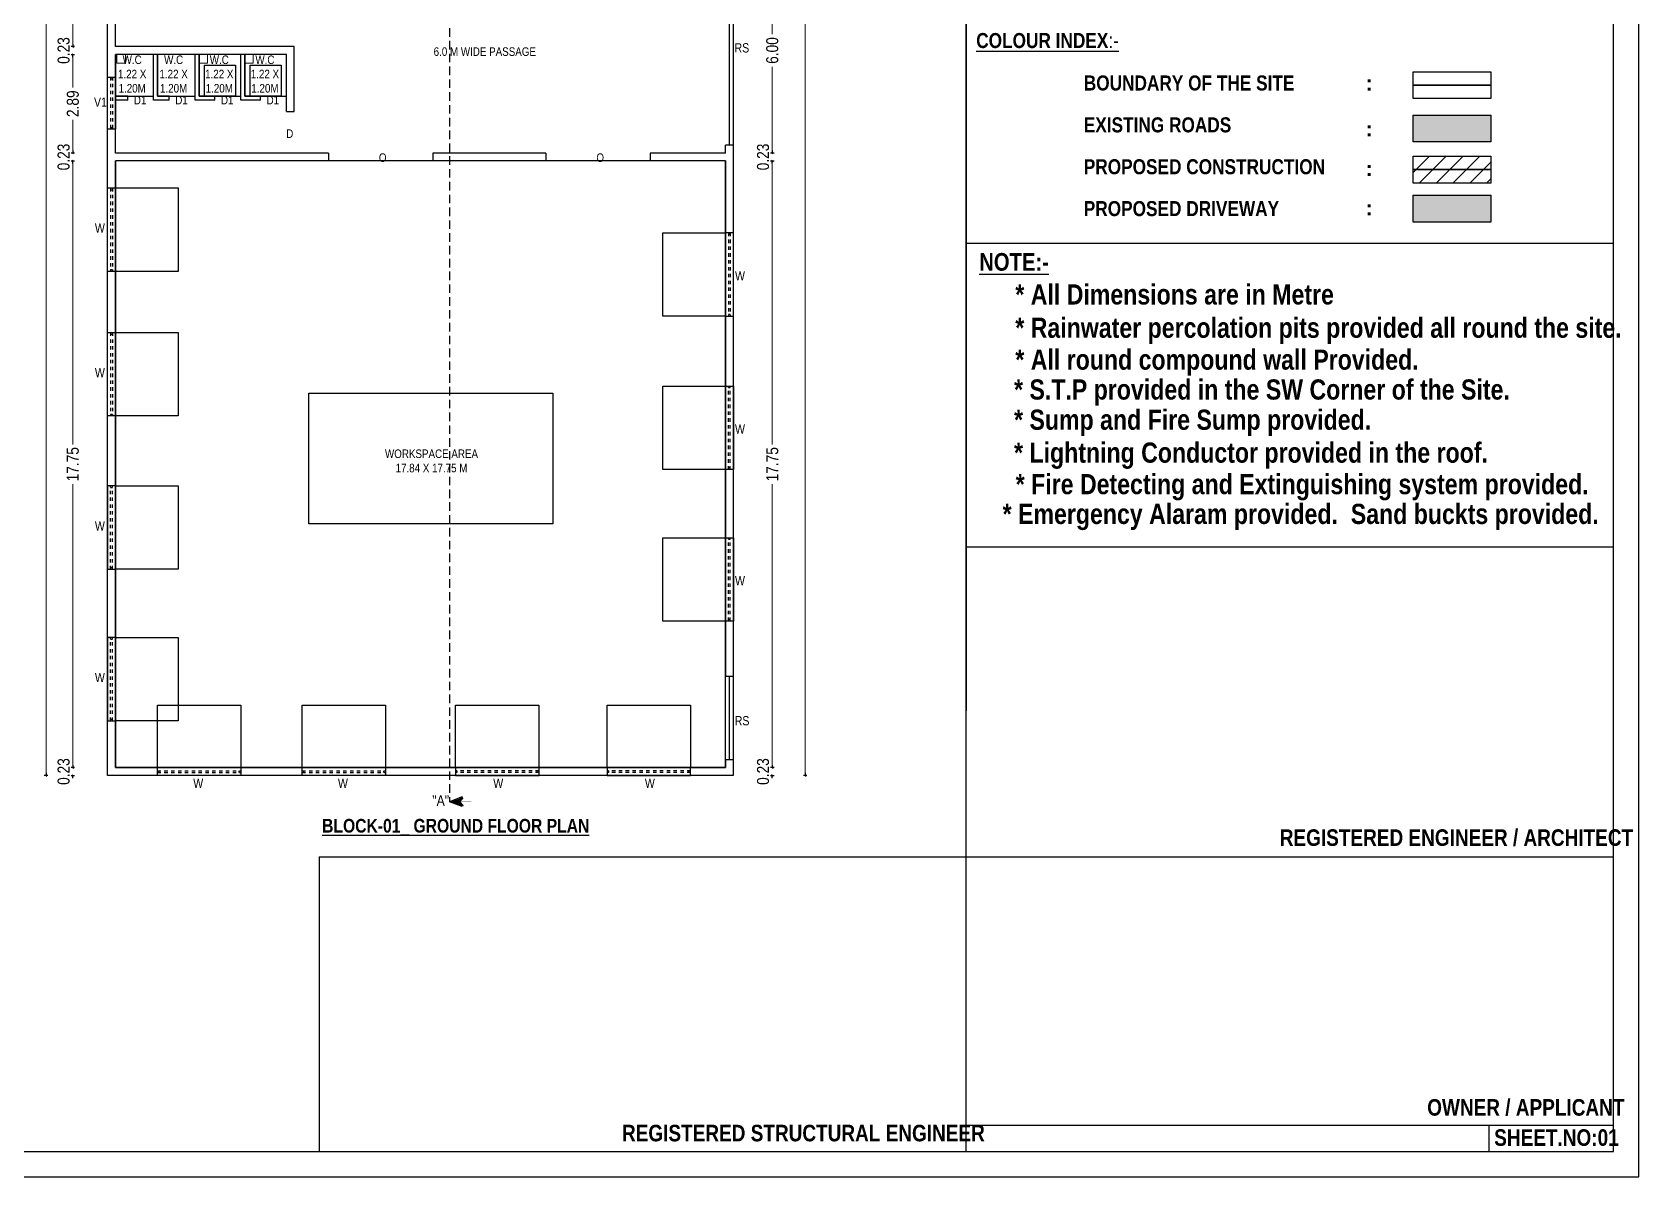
# Model space of a CAD drawing. Header units: metres. Extents: x 119974 to 120330, y -25692 to -25590.
# Drawn here: x 120096.6 to 120143.59, y -25687.55 to -25654.05 of the extents above; entities that cross this region are included whole.
import ezdxf
from ezdxf.enums import TextEntityAlignment as Align

# ---------------------------------------------------------------- set-up
doc = ezdxf.new("R2010")
doc.units = ezdxf.units.M
doc.header["$MEASUREMENT"] = 0
doc.header["$PDMODE"] = 35
doc.linetypes.add('DASHED2', pattern=[0.375, 0.25, -0.125])
for name, color, linetype in [('BLK_1_FLR_0_ACROOM_1_LIGHT_VENTILATION_1', 3, 'Continuous'), ('BLK_1_FLR_0_BLT_UP_AREA', 1, 'Continuous'), ('BLK_1_FLR_0_URINAL', 235, 'Continuous'), ('BLK_1_FLR_0_WATER_CLOSET', 213, 'Continuous'), ('Grid Line', 8, 'Continuous'), ('sheet', 7, 'Continuous'), ('Text', 7, 'Continuous'), ('TOILET_VENTILATION', 6, 'Continuous'), ('WORKSHOP_AREA', 121, 'Continuous')]:
    doc.layers.add(name, color=color, linetype=linetype)
doc.layers.add('BLK_1_FLR_0_WASH', color=243, linetype='Continuous', lineweight=0)
doc.styles.add('Arial', font='swissc.ttf')
doc.styles.get("Standard").update_dxf_attribs({"font": 'swisscb.ttf'})
doc.styles.add('tit', font='swissci.ttf')
doc.linetypes.add('ZIGZAG', pattern='A,0.0001,-0.2,[131,ltypeshp.shx,S=0.2,R=0,X=-0.2,Y=0],-0.4,[131,ltypeshp.shx,S=0.2,R=180,X=0.2,Y=0],-0.2', length=0.8001)
doc.dimstyles.new('FLOOR DIM BUILDING DIM', dxfattribs={"dimtxt": 0.25, "dimasz": 0.025, "dimexe": 0.075, "dimexo": 0.3, "dimgap": 0.09, "dimtad": 0, "dimzin": 3, "dimdsep": 46, "dimtxsty": 'Arial', "dimblk": 'JM1', "dimcen": -0.09, "dimse1": 1, "dimse2": 1, "dimclrd": 5, "dimclre": 250, "dimclrt": 3, "dimazin": 0, "dimtfac": 0.65, "dimtix": 1, "dimtofl": 0, "dimtmove": 0, "dimatfit": 2, "dimfxl": 0, "dimfrac": 1, "dimtolj": 1, "dimlwd": 18, "dimlwe": -1, "dimarcsym": 0})

# ---------------------------------------------------------------- blocks, each defined once
blk = doc.blocks.new('DFBFDB')
at = {"color": 34, "linetype": 'DASHED2', "ltscale": 0.3}
for p, q in [((114346.401, -26398.333), (114343.961, -26398.333)), ((114346.401, -26398.385), (114343.961, -26398.385))]:
    blk.add_line(p, q, dxfattribs=at)
at = {"color": 1, "ltscale": 0.3}
for p, q in [((114344.011, -26398.333), (114344.011, -26398.385)), ((114346.351, -26398.333), (114346.351, -26398.385))]:
    blk.add_line(p, q, dxfattribs=at)
blk.add_lwpolyline([(114346.401, -26398.244), (114346.401, -26398.474), (114343.961, -26398.474), (114343.961, -26398.244)], close=True, dxfattribs=at)
blk = doc.blocks.new('DFGHGDR')
at = {"color": 34, "linetype": 'DASHED2', "ltscale": 0.3}
for p, q in [((114585.77, -26648.565), (114584.246, -26648.565)), ((114585.77, -26648.617), (114584.246, -26648.617))]:
    blk.add_line(p, q, dxfattribs=at)
at = {"color": 1, "ltscale": 0.3}
for p, q in [((114584.296, -26648.565), (114584.296, -26648.617)), ((114585.72, -26648.565), (114585.72, -26648.617))]:
    blk.add_line(p, q, dxfattribs=at)
blk.add_lwpolyline([(114585.77, -26648.475), (114585.77, -26648.705), (114584.246, -26648.705), (114584.246, -26648.475)], close=True, dxfattribs=at)
blk = doc.blocks.new('JM1')
at = {"color": 2}
for p, q in [((-3, 0), (0, 0)), ((-0.9, -0.9), (0.9, 0.9)), ((0, 2), (0, -2))]:
    blk.add_line(p, q, dxfattribs=at)
blk = doc.blocks.new('*D118')
at = {"layer": 'Defpoints', "color": 0, "ltscale": 1.5}
for p in [(120097.79, -25675.57), (120098.806, -25675.8), (120099.036, -25675.57)]:
    blk.add_point(p, dxfattribs=at)
at = {"layer": 'Text', "color": 5, "lineweight": 18, "ltscale": 1.5}
for p, q in [((120097.79, -25675.545), (120097.79, -25675.52)), ((120097.79, -25675.825), (120097.79, -25675.85))]:
    blk.add_line(p, q, dxfattribs=at)
at = {"layer": 'Text', "color": 5, "lineweight": 18, "ltscale": 1.5, "xscale": 0.025, "yscale": 0.025, "zscale": 0.025}
for p, rotation in [((120097.79, -25675.57), 270), ((120097.79, -25675.8), 90)]:
    blk.add_blockref('JM1', p, dxfattribs=dict(at, rotation=rotation))
at = {"layer": 'Text', "color": 3, "ltscale": 1.5, "insert": (120097.521, -25675.685), "char_height": 0.35, "attachment_point": 5, "rotation": 90, "style": 'Arial'}
blk.add_mtext('\\A1;0.23', dxfattribs=at)
blk = doc.blocks.new('*D119')
at = {"layer": 'Defpoints', "color": 0, "ltscale": 1.5}
for p in [(120097.79, -25657.817), (120099.036, -25657.817), (120099.036, -25675.57)]:
    blk.add_point(p, dxfattribs=at)
at = {"layer": 'Text', "color": 5, "lineweight": 18, "ltscale": 1.5}
for p, q in [((120097.79, -25657.842), (120097.79, -25666.112)), ((120097.79, -25675.545), (120097.79, -25667.275))]:
    blk.add_line(p, q, dxfattribs=at)
at = {"layer": 'Text', "color": 5, "lineweight": 18, "ltscale": 1.5, "xscale": 0.025, "yscale": 0.025, "zscale": 0.025}
for p, rotation in [((120097.79, -25657.817), 90), ((120097.79, -25675.57), 270)]:
    blk.add_blockref('JM1', p, dxfattribs=dict(at, rotation=rotation))
at = {"layer": 'Text', "color": 3, "ltscale": 1.5, "insert": (120097.79, -25666.693), "char_height": 0.35, "attachment_point": 5, "rotation": 90, "style": 'Arial'}
blk.add_mtext('\\A1;17.75', dxfattribs=at)
blk = doc.blocks.new('*D120')
at = {"layer": 'Defpoints', "color": 0, "ltscale": 1.5}
for p in [(120097.79, -25657.587), (120099.036, -25657.587), (120099.036, -25657.817)]:
    blk.add_point(p, dxfattribs=at)
at = {"layer": 'Text', "color": 5, "lineweight": 18, "ltscale": 1.5}
for p, q in [((120097.79, -25657.562), (120097.79, -25657.537)), ((120097.79, -25657.842), (120097.79, -25657.867))]:
    blk.add_line(p, q, dxfattribs=at)
at = {"layer": 'Text', "color": 5, "lineweight": 18, "ltscale": 1.5, "xscale": 0.025, "yscale": 0.025, "zscale": 0.025}
for p, rotation in [((120097.79, -25657.587), 270), ((120097.79, -25657.817), 90)]:
    blk.add_blockref('JM1', p, dxfattribs=dict(at, rotation=rotation))
at = {"layer": 'Text', "color": 3, "ltscale": 1.5, "insert": (120097.521, -25657.702), "char_height": 0.35, "attachment_point": 5, "rotation": 90, "style": 'Arial'}
blk.add_mtext('\\A1;0.23', dxfattribs=at)
blk = doc.blocks.new('*D121')
at = {"layer": 'Defpoints', "color": 0, "ltscale": 1.5}
for p in [(120097.79, -25654.702), (120099.036, -25654.702), (120099.036, -25657.587)]:
    blk.add_point(p, dxfattribs=at)
at = {"layer": 'Text', "color": 5, "lineweight": 18, "ltscale": 1.5}
for p, q in [((120097.79, -25654.727), (120097.79, -25655.67)), ((120097.79, -25657.562), (120097.79, -25656.618))]:
    blk.add_line(p, q, dxfattribs=at)
at = {"layer": 'Text', "color": 5, "lineweight": 18, "ltscale": 1.5, "xscale": 0.025, "yscale": 0.025, "zscale": 0.025}
for p, rotation in [((120097.79, -25654.702), 90), ((120097.79, -25657.587), 270)]:
    blk.add_blockref('JM1', p, dxfattribs=dict(at, rotation=rotation))
at = {"layer": 'Text', "color": 3, "ltscale": 1.5, "insert": (120097.79, -25656.144), "char_height": 0.35, "attachment_point": 5, "rotation": 90, "style": 'Arial'}
blk.add_mtext('\\A1;2.89', dxfattribs=at)
blk = doc.blocks.new('*D122')
at = {"layer": 'Defpoints', "color": 0, "ltscale": 1.5}
for p in [(120097.79, -25654.472), (120099.036, -25654.472), (120099.036, -25654.702)]:
    blk.add_point(p, dxfattribs=at)
at = {"layer": 'Text', "color": 5, "lineweight": 18, "ltscale": 1.5}
for p, q in [((120097.79, -25654.447), (120097.79, -25654.422)), ((120097.79, -25654.727), (120097.79, -25654.752))]:
    blk.add_line(p, q, dxfattribs=at)
at = {"layer": 'Text', "color": 5, "lineweight": 18, "ltscale": 1.5, "xscale": 0.025, "yscale": 0.025, "zscale": 0.025}
for p, rotation in [((120097.79, -25654.472), 270), ((120097.79, -25654.702), 90)]:
    blk.add_blockref('JM1', p, dxfattribs=dict(at, rotation=rotation))
at = {"layer": 'Text', "color": 3, "ltscale": 1.5, "insert": (120097.521, -25654.587), "char_height": 0.35, "attachment_point": 5, "rotation": 90, "style": 'Arial'}
blk.add_mtext('\\A1;0.23', dxfattribs=at)
blk = doc.blocks.new('*D123')
at = {"layer": 'Defpoints', "color": 0, "ltscale": 1.5}
for p in [(120097.79, -25651.587), (120099.036, -25651.587), (120099.036, -25654.472)]:
    blk.add_point(p, dxfattribs=at)
at = {"layer": 'Text', "color": 5, "lineweight": 18, "ltscale": 1.5}
for p, q in [((120097.79, -25651.612), (120097.79, -25652.555)), ((120097.79, -25654.447), (120097.79, -25653.503))]:
    blk.add_line(p, q, dxfattribs=at)
at = {"layer": 'Text', "color": 5, "lineweight": 18, "ltscale": 1.5, "xscale": 0.025, "yscale": 0.025, "zscale": 0.025}
for p, rotation in [((120097.79, -25651.587), 90), ((120097.79, -25654.472), 270)]:
    blk.add_blockref('JM1', p, dxfattribs=dict(at, rotation=rotation))
at = {"layer": 'Text', "color": 3, "ltscale": 1.5, "insert": (120097.79, -25653.029), "char_height": 0.35, "attachment_point": 5, "rotation": 90, "style": 'Arial'}
blk.add_mtext('\\A1;2.89', dxfattribs=at)
blk = doc.blocks.new('*D127')
at = {"layer": 'Defpoints', "color": 0, "ltscale": 1.5}
for p in [(120098.806, -25630.08), (120097.005, -25675.8), (120098.806, -25675.8)]:
    blk.add_point(p, dxfattribs=at)
at = {"layer": 'Text', "color": 5, "lineweight": 18, "ltscale": 1.5}
for p, q in [((120097.005, -25630.105), (120097.005, -25652.347)), ((120097.005, -25675.775), (120097.005, -25653.534))]:
    blk.add_line(p, q, dxfattribs=at)
at = {"layer": 'Text', "color": 5, "lineweight": 18, "ltscale": 1.5, "xscale": 0.025, "yscale": 0.025, "zscale": 0.025}
for p, rotation in [((120097.005, -25630.08), 90), ((120097.005, -25675.8), 270)]:
    blk.add_blockref('JM1', p, dxfattribs=dict(at, rotation=rotation))
at = {"layer": 'Text', "color": 3, "ltscale": 1.5, "insert": (120097.005, -25652.94), "char_height": 0.35, "attachment_point": 5, "rotation": 90, "style": 'Arial'}
blk.add_mtext('\\A1;45.72', dxfattribs=at)
blk = doc.blocks.new('*D132')
at = {"layer": 'Defpoints', "color": 0, "ltscale": 1.5}
for p in [(120116.876, -25675.57), (120117.106, -25675.8), (120118.246, -25675.57)]:
    blk.add_point(p, dxfattribs=at)
at = {"layer": 'Text', "color": 5, "lineweight": 18, "ltscale": 1.5}
for p, q in [((120118.246, -25675.545), (120118.246, -25675.52)), ((120118.246, -25675.825), (120118.246, -25675.85))]:
    blk.add_line(p, q, dxfattribs=at)
at = {"layer": 'Text', "color": 5, "lineweight": 18, "ltscale": 1.5, "xscale": 0.025, "yscale": 0.025, "zscale": 0.025}
for p, rotation in [((120118.246, -25675.57), 270), ((120118.246, -25675.8), 90)]:
    blk.add_blockref('JM1', p, dxfattribs=dict(at, rotation=rotation))
at = {"layer": 'Text', "color": 3, "ltscale": 1.5, "insert": (120117.976, -25675.685), "char_height": 0.35, "attachment_point": 5, "rotation": 90, "style": 'Arial'}
blk.add_mtext('\\A1;0.23', dxfattribs=at)
blk = doc.blocks.new('*D133')
at = {"layer": 'Defpoints', "color": 0, "ltscale": 1.5}
for p in [(120116.876, -25657.817), (120118.246, -25657.817), (120116.876, -25675.57)]:
    blk.add_point(p, dxfattribs=at)
at = {"layer": 'Text', "color": 5, "lineweight": 18, "ltscale": 1.5}
for p, q in [((120118.246, -25657.842), (120118.246, -25666.112)), ((120118.246, -25675.545), (120118.246, -25667.275))]:
    blk.add_line(p, q, dxfattribs=at)
at = {"layer": 'Text', "color": 5, "lineweight": 18, "ltscale": 1.5, "xscale": 0.025, "yscale": 0.025, "zscale": 0.025}
for p, rotation in [((120118.246, -25657.817), 90), ((120118.246, -25675.57), 270)]:
    blk.add_blockref('JM1', p, dxfattribs=dict(at, rotation=rotation))
at = {"layer": 'Text', "color": 3, "ltscale": 1.5, "insert": (120118.246, -25666.693), "char_height": 0.35, "attachment_point": 5, "rotation": 90, "style": 'Arial'}
blk.add_mtext('\\A1;17.75', dxfattribs=at)
blk = doc.blocks.new('*D134')
at = {"layer": 'Defpoints', "color": 0, "ltscale": 1.5}
for p in [(120116.876, -25657.587), (120118.246, -25657.587), (120116.876, -25657.817)]:
    blk.add_point(p, dxfattribs=at)
at = {"layer": 'Text', "color": 5, "lineweight": 18, "ltscale": 1.5}
for p, q in [((120118.246, -25657.562), (120118.246, -25657.537)), ((120118.246, -25657.842), (120118.246, -25657.867))]:
    blk.add_line(p, q, dxfattribs=at)
at = {"layer": 'Text', "color": 5, "lineweight": 18, "ltscale": 1.5, "xscale": 0.025, "yscale": 0.025, "zscale": 0.025}
for p, rotation in [((120118.246, -25657.587), 270), ((120118.246, -25657.817), 90)]:
    blk.add_blockref('JM1', p, dxfattribs=dict(at, rotation=rotation))
at = {"layer": 'Text', "color": 3, "ltscale": 1.5, "insert": (120117.976, -25657.702), "char_height": 0.35, "attachment_point": 5, "rotation": 90, "style": 'Arial'}
blk.add_mtext('\\A1;0.23', dxfattribs=at)
blk = doc.blocks.new('*D135')
at = {"layer": 'Defpoints', "color": 0, "ltscale": 1.5}
for p in [(120116.876, -25651.587), (120118.246, -25651.587), (120116.876, -25657.587)]:
    blk.add_point(p, dxfattribs=at)
at = {"layer": 'Text', "color": 5, "lineweight": 18, "ltscale": 1.5}
for p, q in [((120118.246, -25651.612), (120118.246, -25654.112)), ((120118.246, -25657.562), (120118.246, -25655.061))]:
    blk.add_line(p, q, dxfattribs=at)
at = {"layer": 'Text', "color": 5, "lineweight": 18, "ltscale": 1.5, "xscale": 0.025, "yscale": 0.025, "zscale": 0.025}
for p, rotation in [((120118.246, -25651.587), 90), ((120118.246, -25657.587), 270)]:
    blk.add_blockref('JM1', p, dxfattribs=dict(at, rotation=rotation))
at = {"layer": 'Text', "color": 3, "ltscale": 1.5, "insert": (120118.246, -25654.587), "char_height": 0.35, "attachment_point": 5, "rotation": 90, "style": 'Arial'}
blk.add_mtext('\\A1;6.00', dxfattribs=at)
blk = doc.blocks.new('*D55')
at = {"layer": 'Defpoints', "color": 0, "ltscale": 1.5}
for p in [(120117.106, -25630.08), (120117.106, -25675.8), (120119.21, -25675.8)]:
    blk.add_point(p, dxfattribs=at)
at = {"layer": 'Text', "color": 5, "lineweight": 18, "ltscale": 1.5}
for p, q in [((120119.21, -25630.105), (120119.21, -25652.347)), ((120119.21, -25675.775), (120119.21, -25653.534))]:
    blk.add_line(p, q, dxfattribs=at)
at = {"layer": 'Text', "color": 5, "lineweight": 18, "ltscale": 1.5, "xscale": 0.025, "yscale": 0.025, "zscale": 0.025}
for p, rotation in [((120119.21, -25630.08), 90), ((120119.21, -25675.8), 270)]:
    blk.add_blockref('JM1', p, dxfattribs=dict(at, rotation=rotation))
at = {"layer": 'Text', "color": 3, "ltscale": 1.5, "insert": (120119.21, -25652.94), "char_height": 0.35, "attachment_point": 5, "rotation": 90, "style": 'Arial'}
blk.add_mtext('\\A1;45.72', dxfattribs=at)
blk = doc.blocks.new('SECTION CUT POINTER')
h = blk.add_hatch(color=256)
h.dxf.hatch_style = 1
h.paths.add_polyline_path([(0, 0.55), (-0.26, -0.24), (0, 0), (0.26, -0.24)])
at = {"linetype": 'Continuous', "ltscale": 250}
for p, q in [((-0.33, -0.17), (0, 0.7)), ((0, 0.55), (-0.26, -0.24)), ((0, 0), (-0.26, -0.24)), ((0.33, -0.17), (0, 0.7)), ((0, 0.55), (0.26, -0.24)), ((0, 0), (0.26, -0.24)), ((-0.19, -0.04), (-0.33, -0.17)), ((-0.15, -0.13), (-0.13, -0.12)), ((0.19, -0.04), (0.33, -0.17))]:
    blk.add_line(p, q, dxfattribs=at)
blk.add_line((0, 0.55), (0, 0.7))
at = {"const_width": 0.03}
blk.add_lwpolyline([(0, 0), (0, -0.8)], dxfattribs=at)

msp = doc.modelspace()

# ---------------------------------------------------------------- hatches: boundary and pattern name
at = {"ltscale": 0.3}
h = msp.add_hatch(color=2, dxfattribs=at)
h.dxf.hatch_style = 1
h.paths.add_polyline_path([(120139.2568, -25657.2636), (120139.2568, -25656.4773), (120136.9841, -25656.4773), (120136.9841, -25657.2636)])
at = {"lineweight": 5}
h = msp.add_hatch(dxfattribs=at)
h.set_pattern_fill('ANSI31', color=252, scale=2.779836)
h.set_pattern_definition([(45, (119835.2294, -25637.54563), (-0.24570507, 0.24570507), [])])
h.paths.add_polyline_path([(120136.9841, -25657.677), (120136.9841, -25658.4634), (120139.2568, -25658.4634), (120139.2568, -25657.677)])
at = {"ltscale": 0.3}
h = msp.add_hatch(color=36, dxfattribs=at)
h.dxf.hatch_style = 1
h.paths.add_polyline_path([(120136.9841, -25659.61), (120139.2568, -25659.61), (120139.2568, -25658.8236), (120136.9841, -25658.8236)])

# ---------------------------------------------------------------- linework, layer by layer
for p, q in [((120123.9162, -25660.2195), (120142.843, -25660.2195)), ((120123.9162, -25669.1102), (120142.843, -25669.1102)), ((120123.9162, -25678.1763), (120142.843, -25678.1765)), ((120139.1995, -25686.0334), (120139.1995, -25686.7996)), ((120104.9893, -25686.7996), (120123.9162, -25686.7996))]:
    msp.add_line(p, q)
for points in [[(120136.9841, -25655.2063), (120139.2568, -25655.2063), (120139.2568, -25655.9927), (120136.9841, -25655.9927)], [(120136.9841, -25656.4773), (120139.2568, -25656.4773), (120139.2568, -25657.2636), (120136.9841, -25657.2636)], [(120136.9841, -25657.677), (120139.2568, -25657.677), (120139.2568, -25658.4634), (120136.9841, -25658.4634)], [(120136.9841, -25658.8236), (120139.2568, -25658.8236), (120139.2568, -25659.61), (120136.9841, -25659.61)]]:
    msp.add_lwpolyline(points, close=True)
at = {"color": 96, "const_width": 0.05}
msp.add_lwpolyline([(120136.9841, -25655.5995), (120139.2568, -25655.5995)], dxfattribs=at)
at = {"color": 1, "const_width": 0.05}
msp.add_lwpolyline([(120136.9841, -25658.0702), (120139.2568, -25658.0702)], dxfattribs=at)
msp.add_lwpolyline([(120104.9894, -25678.1763), (120123.9163, -25678.1763)])
at = {"layer": 'BLK_1_FLR_0_ACROOM_1_LIGHT_VENTILATION_1', "ltscale": 0.3}
for points in [[(120099.036, -25661.0493), (120099.036, -25658.6093), (120100.866, -25658.6093), (120100.866, -25661.0493)], [(120115.046, -25662.3618), (120115.046, -25659.9218), (120116.876, -25659.9218), (120116.876, -25662.3618)], [(120099.036, -25665.2805), (120099.036, -25662.8405), (120100.866, -25662.8405), (120100.866, -25665.2805)], [(120104.6882, -25664.6105), (120111.824, -25664.6105), (120111.824, -25668.44), (120104.6882, -25668.44)], [(120115.046, -25666.8472), (120115.046, -25664.4072), (120116.876, -25664.4072), (120116.876, -25666.8472)], [(120099.036, -25669.7659), (120099.036, -25667.3259), (120100.866, -25667.3259), (120100.866, -25669.7659)], [(120115.046, -25671.2816), (120115.046, -25668.8416), (120116.876, -25668.8416), (120116.876, -25671.2816)], [(120099.036, -25674.2003), (120099.036, -25671.7603), (120100.866, -25671.7603), (120100.866, -25674.2003)], [(120100.266, -25673.7403), (120102.706, -25673.7403), (120102.706, -25675.5703), (120100.266, -25675.5703)], [(120104.4972, -25673.7403), (120106.9372, -25673.7403), (120106.9372, -25675.5703), (120104.4972, -25675.5703)], [(120108.9826, -25673.7403), (120111.4226, -25673.7403), (120111.4226, -25675.5703), (120108.9826, -25675.5703)], [(120113.417, -25673.7403), (120115.857, -25673.7403), (120115.857, -25675.5703), (120113.417, -25675.5703)]]:
    msp.add_lwpolyline(points, close=True, dxfattribs=at)
at = {"layer": 'BLK_1_FLR_0_BLT_UP_AREA', "color": 47, "ltscale": 0.3}
msp.add_lwpolyline([(120098.806, -25630.0803), (120117.106, -25630.0803), (120117.106, -25675.8003), (120098.806, -25675.8003)], close=True, dxfattribs=at)
at = {"layer": 'BLK_1_FLR_0_URINAL'}
for points in [[(120099.036, -25655.9217), (120100.1536, -25655.9217), (120100.1536, -25654.7017), (120099.036, -25654.7017)], [(120100.2686, -25655.9217), (120101.366, -25655.9217), (120101.366, -25654.7017), (120100.2686, -25654.7017)]]:
    msp.add_lwpolyline(points, close=True, dxfattribs=at)
at = {"layer": 'BLK_1_FLR_0_WASH', "color": 60, "ltscale": 0.3}
for points in [[(120099.3297, -25654.9561), (120099.0788, -25654.9561), (120099.0788, -25654.7017), (120099.3297, -25654.7017)], [(120101.7319, -25654.9561), (120101.481, -25654.9561), (120101.481, -25654.7017), (120101.7319, -25654.7017)], [(120103.0669, -25654.9561), (120102.816, -25654.9561), (120102.816, -25654.7017), (120103.0669, -25654.7017)]]:
    msp.add_lwpolyline(points, close=True, dxfattribs=at)
at = {"layer": 'BLK_1_FLR_0_WATER_CLOSET', "color": 2, "ltscale": 0.3}
for points in [[(120101.481, -25655.9217), (120102.701, -25655.9217), (120102.701, -25654.7017), (120101.481, -25654.7017)], [(120102.816, -25655.9217), (120104.036, -25655.9217), (120104.036, -25654.7017), (120102.816, -25654.7017)]]:
    msp.add_lwpolyline(points, close=True, dxfattribs=at)
at = {"layer": 'Grid Line', "linetype": 'DASHED2'}
msp.add_line((120108.807, -25628.0566), (120108.807, -25676.5692), dxfattribs=at)
at = {"layer": 'sheet'}
for p, q in [((120123.9162, -25686.7996), (120123.9162, -25601.8498)), ((120123.9162, -25601.8498), (120123.9162, -25673.9124)), ((120123.9162, -25686.0334), (120142.843, -25686.0334))]:
    msp.add_line(p, q, dxfattribs=at)
at = {"layer": 'sheet', "color": 8}
msp.add_lwpolyline([(120019.2172, -25601.1039), (120019.2172, -25687.5455), (120143.589, -25687.5455), (120143.589, -25601.1039)], close=True, dxfattribs=at)
at = {"layer": 'sheet'}
msp.add_lwpolyline([(120019.9631, -25601.8498), (120019.9631, -25686.7996), (120142.843, -25686.7996), (120142.843, -25601.8498)], close=True, dxfattribs=at)
at = {"layer": 'Text', "ltscale": 1.5}
for p, q in [((120098.806, -25675.8003), (120098.806, -25630.0803)), ((120099.036, -25654.4717), (120099.036, -25651.5867)), ((120104.266, -25654.4717), (120099.036, -25654.4717)), ((120099.036, -25657.5867), (120099.036, -25654.7017)), ((120104.036, -25654.7017), (120099.036, -25654.7017)), ((120100.1536, -25656.0367), (120100.1536, -25654.7017)), ((120100.2686, -25655.9217), (120100.2686, -25654.7017)), ((120101.366, -25656.0367), (120101.366, -25654.7017)), ((120101.481, -25655.9217), (120101.481, -25654.7017)), ((120102.701, -25656.0367), (120102.701, -25654.7017)), ((120102.816, -25655.9217), (120102.816, -25654.7017)), ((120104.036, -25656.3667), (120104.036, -25654.7017)), ((120104.266, -25656.3667), (120104.266, -25654.4717)), ((120099.3936, -25655.9217), (120099.036, -25655.9217)), ((120099.3936, -25656.0367), (120099.036, -25656.0367)), ((120099.3936, -25656.0367), (120099.3936, -25655.9217)), ((120100.606, -25656.0367), (120100.1536, -25656.0367)), ((120100.606, -25655.9217), (120100.2686, -25655.9217)), ((120100.606, -25656.0367), (120100.606, -25655.9217)), ((120101.941, -25656.0367), (120101.366, -25656.0367)), ((120101.941, -25655.9217), (120101.481, -25655.9217)), ((120101.941, -25656.0367), (120101.941, -25655.9217)), ((120103.276, -25656.0367), (120102.701, -25656.0367)), ((120103.276, -25655.9217), (120102.816, -25655.9217)), ((120103.276, -25656.0367), (120103.276, -25655.9217)), ((120104.036, -25656.3667), (120104.266, -25656.3667)), ((120105.266, -25657.5867), (120099.036, -25657.5867)), ((120105.266, -25657.5867), (120105.266, -25657.8167)), ((120111.6268, -25657.5867), (120108.316, -25657.5867)), ((120108.316, -25657.5867), (120108.316, -25657.8167)), ((120111.6268, -25657.5867), (120111.6268, -25657.8167)), ((120116.876, -25657.5867), (120114.6768, -25657.5867)), ((120114.6768, -25657.5867), (120114.6768, -25657.8167)), ((120117.106, -25657.3567), (120116.876, -25657.3567)), ((120116.876, -25657.5867), (120116.876, -25657.3567)), ((120099.036, -25675.5703), (120099.036, -25657.8167)), ((120105.266, -25657.8167), (120099.036, -25657.8167)), ((120111.6268, -25657.8167), (120108.316, -25657.8167)), ((120116.876, -25657.8167), (120114.6768, -25657.8167)), ((120116.876, -25657.8167), (120116.876, -25672.9003)), ((120117.106, -25672.9003), (120116.876, -25672.9003)), ((120116.876, -25675.3403), (120116.876, -25675.5703)), ((120117.106, -25675.3403), (120116.876, -25675.3403)), ((120116.876, -25675.5703), (120116.876, -25675.3403)), ((120117.106, -25675.3403), (120117.106, -25675.8003)), ((120117.106, -25675.8003), (120098.806, -25675.8003)), ((120116.876, -25675.5703), (120099.036, -25675.5703)), ((120104.9894, -25678.1763), (120104.9894, -25686.7996))]:
    msp.add_line(p, q, dxfattribs=at)
at = {"layer": 'Text', "linetype": 'ZIGZAG', "ltscale": 0.35}
for p, q in [((120116.991, -25657.3567), (120116.991, -25651.8167)), ((120116.991, -25675.3403), (120116.991, -25672.9003))]:
    msp.add_line(p, q, dxfattribs=at)
at = {"layer": 'Text', "ltscale": 1.5}
msp.add_lwpolyline([(120117.106, -25657.3567), (120117.106, -25657.5867), (120117.106, -25672.9003)], dxfattribs=at)
at = {"layer": 'TOILET_VENTILATION', "ltscale": 1.5}
for points in [[(120101.636, -25655.0117), (120102.546, -25655.0117), (120102.546, -25655.9217), (120101.636, -25655.9217)], [(120102.971, -25655.0117), (120103.881, -25655.0117), (120103.881, -25655.9217), (120102.971, -25655.9217)]]:
    msp.add_lwpolyline(points, close=True, dxfattribs=at)
at = {"layer": 'WORKSHOP_AREA', "ltscale": 0.3}
msp.add_lwpolyline([(120099.036, -25675.5703), (120116.876, -25675.5703), (120116.876, -25657.8167), (120099.036, -25657.8167)], close=True, dxfattribs=at)

# ---------------------------------------------------------------- block references
at = {"xscale": 0.4247728274659916, "yscale": 0.4247728274659916, "zscale": 0.4247728274659916, "rotation": 90.00000001701419}
msp.add_blockref('SECTION CUT POINTER', (120109.1043, -25676.5692), dxfattribs=at)
at = {"layer": 'Text'}
for name, p, rotation in [('DFGHGDR', (93450.331, -140241.1331), 89.99999999909373), ('DFBFDB', (93700.5616, -140005.0099), 90.00000000634388), ('DFBFDB', (146515.3504, 88679.5533), 270.0000000081564), ('DFBFDB', (146515.3504, 88675.1189), 270.0000000009064), ('DFBFDB', (234446.6666, -52074.0447), 180.0000000072501), ('DFBFDB', (234450.8977, -52074.0447), 180.0000000072501)]:
    msp.add_blockref(name, p, dxfattribs=dict(at, rotation=rotation))
at = {"layer": 'Text', "xscale": -1}
for p, rotation in [((146515.3504, -140006.3223), 269.9999999936563), ((5765.0221, -52074.0447), 179.9999999927498), ((5769.4565, -52074.0447), 180)]:
    msp.add_blockref('DFBFDB', p, dxfattribs=dict(at, rotation=rotation))
at = {"layer": 'Text', "ltscale": 1.5, "rotation": 90.00000000634388}
msp.add_blockref('DFBFDB', (93700.5616, -140009.241), dxfattribs=at)
at = {"layer": 'Text', "ltscale": 1.5, "xscale": -1}
for p, rotation in [((93700.5616, 88676.6346), 89.99999999184357), ((93700.5616, 88672.2002), 89.9999999990937)]:
    msp.add_blockref('DFBFDB', p, dxfattribs=dict(at, rotation=rotation))

# ---------------------------------------------------------------- texts
at = {"style": 'Arial'}
msp.add_text('"A"', height=0.31211, dxfattribs=at).set_placement((120108.5475, -25676.5354), align=Align.MIDDLE_CENTER)
at = {"attachment_point": 1}
for s, insert, char_height, width in [('{\\LCOLOUR INDEX\\fSwis721 Cn BT|b0|i0|c0|p34;:-}', (120124.2091, -25654.0744), 0.440068, 45.892403), ('BOUNDARY OF THE SITE', (120127.3552, -25655.3166), 0.440068, 25.795788), ('\\A1;{\\fArial|b1|i0|c0|p34;:}', (120135.6032, -25655.3166), 0.440068, 77.820959), ('EXISTING ROADS', (120127.3552, -25656.5419), 0.440068, 25.662135), ('\\A1;{\\fArial|b1|i0|c0|p34;:}', (120135.6032, -25656.6543), 0.440068, 77.820959), ('PROPOSED CONSTRUCTION', (120127.3552, -25657.7671), 0.440068, 25.619666), ('\\A1;{\\fArial|b1|i0|c0|p34;:}', (120135.6032, -25657.8207), 0.440068, 77.820959), ('PROPOSED DRIVEWAY ', (120127.3552, -25658.9923), 0.440068, 25.945679), ('\\A1;{\\fArial|b1|i0|c0|p34;:}', (120135.6032, -25658.9673), 0.440068, 77.820959), ('{\\LNOTE:-}', (120124.2984, -25660.5128), 0.51643, 53.855654), ('\\A1;* All Dimensions are in Metre', (120125.353, -25661.4285), 0.590204, 94.920558), ('\\A1;* Rainwater percolation pits provided all round the site.', (120125.353, -25662.4028), 0.590204, 94.920558), ('\\A1;* All round compound wall Provided.', (120125.353, -25663.3357), 0.590204, 94.920558), ('\\A1;* S.T.P provided in the SW Corner of the Site.', (120125.3163, -25664.2106), 0.590204, 94.920558), ('\\A1;* Sump and Fire Sump provided.', (120125.3163, -25665.094), 0.590204, 94.920558), ('\\A1;* Lightning Conductor provided in the roof.', (120125.3163, -25666.0573), 0.590204, 94.920558), ('{\\W8.34583;   }REGISTERED ENGINEER / ARCHITECT', (120129.2209, -25677.3754), 0.484829, 17.584609), ('{\\fSwis721 Cn BT|b1|i0|c0|p34;OWNER / APPLICANT}', (120137.3988, -25685.2696), 0.484829, 7.129416), ('{\\W8.41107;   }REGISTERED STRUCTURAL ENGINEER', (120109.9532, -25686.0208), 0.484829, 17.8684), ('SHEET.NO:01', (120139.3587, -25686.1523), 0.484829, 7.129416)]:
    msp.add_mtext(s, dxfattribs=dict(at, insert=insert, char_height=char_height, width=width))
at = {"ltscale": 1.5, "insert": (120125.365, -25666.9797), "char_height": 0.590204, "width": 19.222472, "attachment_point": 1}
msp.add_mtext('* Fire Detecting and Extinguishing system provided.', dxfattribs=at)
at = {"ltscale": 1.5, "insert": (120133.6983, -25667.8509), "char_height": 0.590204, "width": 29.890807, "attachment_point": 2, "line_spacing_factor": 0.74381}
msp.add_mtext('* Emergency Alaram provided.  Sand buckts provided.', dxfattribs=at)
at = {"insert": (120108.9871, -25677.3061), "char_height": 0.4, "attachment_point": 5}
msp.add_mtext('{\\LBLOCK-01_ GROUND FLOOR PLAN}', dxfattribs=at)
at = {"layer": 'Text', "ltscale": 1.5, "attachment_point": 2, "style": 'tit'}
for s, insert, char_height in [('{\\fSwis721 Cn BT|b0|i0|c0|p34;RS}', (120117.3555, -25654.3733), 0.27), ('{\\fSwis721 Cn BT|b0|i0|c0|p34;V1}', (120098.5976, -25655.9625), 0.27), ('{\\fSwis721 Cn BT|b0|i0|c0|p34;D1}', (120099.7566, -25655.9141), 0.25), ('{\\fSwis721 Cn BT|b0|i0|c0|p34;D1}', (120100.969, -25655.9141), 0.25), ('{\\fSwis721 Cn BT|b0|i0|c0|p34;D1}', (120102.304, -25655.9141), 0.25), ('{\\fSwis721 Cn BT|b0|i0|c0|p34;D1}', (120103.639, -25655.9141), 0.25), ('{\\fSwis721 Cn BT|b0|i0|c0|p34;W}', (120098.5807, -25659.6477), 0.27), ('{\\fSwis721 Cn BT|b0|i0|c0|p34;W}', (120117.3013, -25661.0443), 0.27), ('{\\fSwis721 Cn BT|b0|i0|c0|p34;W}', (120098.5807, -25663.8789), 0.27), ('{\\fSwis721 Cn BT|b0|i0|c0|p34;W}', (120117.3013, -25665.5298), 0.27), ('{\\fSwis721 Cn BT|b0|i0|c0|p34;W}', (120098.5807, -25668.3643), 0.27), ('{\\fSwis721 Cn BT|b0|i0|c0|p34;W}', (120117.3013, -25669.9642), 0.27), ('{\\fSwis721 Cn BT|b0|i0|c0|p34;W}', (120098.5807, -25672.7987), 0.27), ('{\\fSwis721 Cn BT|b0|i0|c0|p34;RS}', (120117.362, -25674.0631), 0.27), ('{\\fSwis721 Cn BT|b0|i0|c0|p34;W}', (120101.4576, -25675.8926), 0.27), ('{\\fSwis721 Cn BT|b0|i0|c0|p34;W}', (120105.6887, -25675.8926), 0.27), ('{\\fSwis721 Cn BT|b0|i0|c0|p34;W}', (120110.2311, -25675.8926), 0.27), ('{\\fSwis721 Cn BT|b0|i0|c0|p34;W}', (120114.6655, -25675.8926), 0.27)]:
    msp.add_mtext(s, dxfattribs=dict(at, insert=insert, char_height=char_height))
at = {"layer": 'Text', "ltscale": 1.5, "char_height": 0.25, "attachment_point": 2, "style": 'tit'}
for s, insert, width in [('{\\fSwis721 Cn BT|b0|i0|c0|p34;W.C\\P1.22 X \\P1.20M }', (120099.5253, -25654.7321), 7.422791), ('{\\fSwis721 Cn BT|b0|i0|c0|p34;W.C\\P1.22 X \\P1.20M }', (120100.7377, -25654.7321), 7.422791), ('{\\fSwis721 Cn BT|b0|i0|c0|p34;W.C\\P1.22 X \\P1.20M }', (120102.0727, -25654.7321), 7.422791), ('{\\fSwis721 Cn BT|b0|i0|c0|p34;W.C\\P1.22 X \\P1.20M }', (120103.4077, -25654.7321), 7.422791), ('{\\fSwis721 Cn BT|b0|i0|c0|p34;\\P6.0 M WIDE PASSAGE}', (120109.8376, -25654.0773), 7.422791), ('{\\fSwis721 Cn BT|b0|i0|c0|p34;D}', (120104.1339, -25656.8938), 0.541675), ('{\\fSwis721 Cn BT|b0|i0|c0|p34;O}', (120106.8519, -25657.5958), 0.541675), ('{\\fSwis721 Cn BT|b0|i0|c0|p34;O}', (120113.2127, -25657.5958), 0.541675), ('{\\fSwis721 Cn BT|b0|i0|c0|p34;\\PWORKSPACE AREA\\P17.84 X 17.75 M }', (120108.2791, -25665.844), 7.422791)]:
    msp.add_mtext(s, dxfattribs=dict(at, insert=insert, width=width))

# ---------------------------------------------------------------- dimensions: what is measured, and where the dimension line sits
at = {"layer": 'Text', "ltscale": 1.5}
for base, p1, p2, override, picture, middle in [((120097.0049, -25675.8003), (120098.806, -25630.0803), (120098.806, -25675.8003), {"dimtxt": 0.35, "dimpost": '\\X', "dimtmove": 1}, '*D127', (120097.0049, -25652.9403)), ((120119.2102, -25675.8003), (120117.106, -25630.0803), (120117.106, -25675.8003), {"dimtxt": 0.35, "dimpost": '\\X', "dimtmove": 1}, '*D55', (120119.2102, -25652.9403)), ((120097.7903871965, -25651.5867069231), (120099.0360308086, -25654.4717069231), (120099.0360308086, -25651.5867069231), {"dimtxt": 0.35, "dimpost": '\\X', "dimtmove": 1}, '*D123', (120097.7903871965, -25653.0292069231)), ((120118.2455, -25651.5867), (120116.876, -25657.5867), (120116.876, -25651.5867), {"dimtxt": 0.35, "dimpost": '\\X', "dimtmove": 1}, '*D135', (120118.2455, -25654.5867)), ((120097.7904, -25654.4717), (120099.036, -25654.7017), (120099.036, -25654.4717), {"dimtxt": 0.35, "dimtad": 3, "dimpost": '\\X'}, '*D122', (120097.5205, -25654.5867)), ((120097.7903871965, -25654.7017069231), (120099.0360308086, -25657.5867069231), (120099.0360308086, -25654.7017069231), {"dimtxt": 0.35, "dimpost": '\\X', "dimtmove": 1}, '*D121', (120097.7903871965, -25656.1442069231)), ((120097.7904, -25657.5867), (120099.036, -25657.8167), (120099.036, -25657.5867), {"dimtxt": 0.35, "dimtad": 3, "dimpost": '\\X'}, '*D120', (120097.5205, -25657.7017)), ((120118.2455, -25657.5867), (120116.876, -25657.8167), (120116.876, -25657.5867), {"dimtxt": 0.35, "dimtad": 3, "dimpost": '\\X'}, '*D134', (120117.9757, -25657.7017)), ((120097.7904, -25657.8167), (120099.036, -25675.5703), (120099.036, -25657.8167), {"dimtxt": 0.35, "dimpost": '\\X', "dimtmove": 1}, '*D119', (120097.7904, -25666.6935)), ((120118.2455, -25657.8167), (120116.876, -25675.5703), (120116.876, -25657.8167), {"dimtxt": 0.35, "dimpost": '\\X', "dimtmove": 1}, '*D133', (120118.2455, -25666.6935)), ((120097.7904, -25675.5703), (120098.806, -25675.8003), (120099.036, -25675.5703), {"dimtxt": 0.35, "dimtad": 3, "dimpost": '\\X'}, '*D118', (120097.5205, -25675.6853)), ((120118.2455, -25675.5703), (120117.106, -25675.8003), (120116.876, -25675.5703), {"dimtxt": 0.35, "dimtad": 3, "dimpost": '\\X'}, '*D132', (120117.9757, -25675.6853))]:
    dim = msp.add_linear_dim(base=base, p1=p1, p2=p2, angle=90, dimstyle='FLOOR DIM BUILDING DIM', override=override, dxfattribs=at)
    dim.commit()
    dim.dimension.update_dxf_attribs({"geometry": picture, "text_midpoint": middle})

doc.saveas('drawing.dxf')
